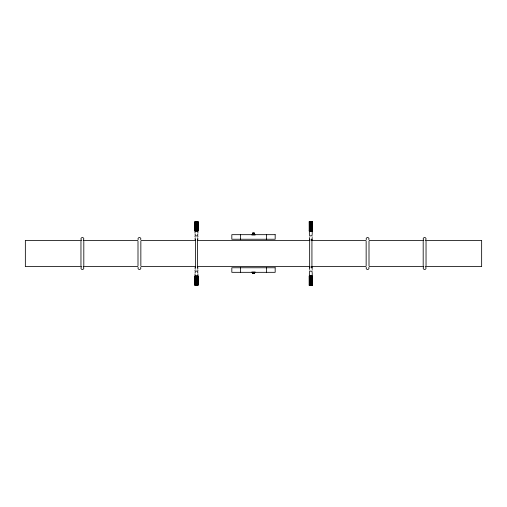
<?xml version="1.0" encoding="UTF-8"?>
<svg xmlns="http://www.w3.org/2000/svg" width="507" height="507" viewBox="0 0 507 507"><rect width="100%" height="100%" fill="white"/><g stroke="black" fill="none" stroke-linecap="round" stroke-linejoin="round"><path stroke-width="0.76" d="M309.131 221.844L312.445 221.844L312.445 230.97L309.131 230.97M252.644 232.409L254.356 232.409M251.789 234.963L255.211 234.963M195.474 239.241L195.474 267.759M197.451 239.241L197.451 267.759M309.98 239.241L309.65 239.241L309.65 267.759L309.98 267.759M311.596 239.241L311.932 239.241L311.932 267.759L311.596 267.759M81.595 240.381L25.35 240.381L25.35 266.619L81.595 266.619M83.18 240.381L137.841 240.381M141.009 240.381L195.67 240.381M197.255 240.381L309.745 240.381M311.33 240.381L365.991 240.381M369.159 240.381L423.82 240.381M425.405 240.381L481.65 240.381L481.65 266.619L425.405 266.619M83.18 266.619L137.841 266.619M141.009 266.619L195.67 266.619M197.255 266.619L309.745 266.619M311.33 266.619L365.991 266.619M369.159 266.619L423.82 266.619M251.789 272.037L255.211 272.037M309.131 285.156L312.445 285.156L312.445 276.03L309.131 276.03L309.188 285.156M426.038 241.186L426.038 265.814M423.187 241.186L423.187 265.814M369.001 241.186L369.001 265.814M366.149 241.186L366.149 265.814M312.388 221.844L312.388 230.97M312.388 276.03L312.388 285.156M312.217 231.883L312.217 233.809M312.217 236.921L312.217 237.447M312.217 269.553L312.217 270.079M312.217 273.191L312.217 275.117M311.957 221.844L311.957 230.97M311.957 276.03L311.957 285.156M311.799 221.844L311.799 230.97M311.799 276.03L311.799 285.156M311.615 221.844L311.615 230.97M311.615 276.03L311.615 285.156M311.501 221.844L311.501 230.97M311.501 276.03L311.501 285.156M311.216 221.844L311.159 230.97M311.216 276.03L311.159 285.156M310.791 221.844L310.791 230.97M310.791 276.03L310.791 285.156M310.417 221.844L310.417 230.97M310.417 276.03L310.417 285.156M310.36 221.844L310.36 230.97M310.36 276.03L310.36 285.156M310.075 221.844L310.075 230.97M310.075 276.03L310.075 285.156M309.961 221.844L309.961 230.97M309.961 276.03L309.961 285.156M309.783 221.844L309.783 230.97M309.783 276.03L309.783 285.156M309.619 221.844L309.619 230.97M309.619 276.03L309.619 285.156M309.352 221.844L309.409 230.97M309.365 231.883L309.365 233.809M309.365 236.921L309.365 237.447M309.365 269.553L309.365 270.079M309.365 273.191L309.365 275.117M309.409 276.03L309.352 285.156M309.188 221.844L309.188 230.97M266.619 234.678L266.619 239.241M266.619 267.759L266.619 272.322M254.489 234.678L254.489 233.537L252.511 233.537L252.511 234.678M254.489 272.322L254.489 273.463L252.511 273.463L252.511 272.322M254.102 233.537L254.102 234.678M254.102 272.322L254.102 273.463M253.722 233.537L253.722 234.678M253.722 272.322L253.722 273.463M253.5 233.537L253.5 234.678M253.5 272.322L253.5 273.463M252.676 233.537L252.676 234.678M252.676 272.322L252.676 273.463M240.381 234.678L240.381 239.241M240.381 267.759L240.381 272.322M198.06 221.844L198.06 230.97M198.06 276.03L198.06 285.156M197.895 221.844L197.895 230.97M197.888 231.883L197.888 233.195M197.888 236.319L197.888 236.921M197.888 270.079L197.888 270.681M197.888 273.805L197.888 275.117M197.895 276.03L197.895 285.156M197.698 221.844L197.698 230.97M197.698 276.03L197.698 285.156M197.635 221.844L197.635 230.97M197.635 276.03L197.635 285.156M197.47 221.844L197.47 230.97M197.47 276.03L197.47 285.156M197.293 221.844L197.293 230.97M197.293 276.03L197.293 285.156M197.172 221.844L197.172 230.97M197.172 276.03L197.172 285.156M196.463 221.844L196.463 230.97M196.463 276.03L196.463 285.156M196.032 221.844L196.095 230.97M196.095 276.03L196.032 285.156M195.746 221.844L195.746 230.97M195.746 276.03L195.746 285.156M195.632 221.844L195.632 230.97M195.632 276.03L195.632 285.156M195.455 221.844L195.455 230.97M195.455 276.03L195.455 285.156M195.29 221.844L195.29 230.97M195.29 276.03L195.29 285.156M195.227 221.844L195.227 230.97M195.227 276.03L195.227 285.156M195.03 221.844L195.03 230.97M195.037 231.883L195.037 233.195M195.037 236.319L195.037 236.921M195.037 270.079L195.037 270.681M195.037 273.805L195.037 275.117M195.03 276.03L195.03 285.156M194.865 221.844L194.865 230.97M194.865 276.03L194.865 285.156M140.851 241.186L140.851 265.814M137.999 241.186L137.999 265.814M83.813 241.186L83.813 265.814M80.962 241.186L80.962 265.814M197.47 237.948A1.426 1.426 0 0 1 197.47 239.963M195.455 239.963A1.426 1.426 0 0 1 195.455 237.948M197.47 234.196A1.426 1.001 0 0 1 197.47 235.616A1.426 1.001 0 0 1 195.455 235.616A1.426 1.001 0 0 1 195.455 234.196M197.47 267.037A1.426 1.426 0 0 1 197.47 269.052M195.455 269.052A1.426 1.426 0 0 1 195.455 267.037M195.455 272.804A1.426 1.001 0 0 1 195.455 271.384A1.426 1.001 0 0 1 197.47 271.384A1.426 1.001 0 0 1 197.47 272.804M312.027 238.246A1.426 1.426 0 0 1 311.501 240.191M310.075 240.191A1.426 1.426 0 0 1 309.555 238.246M312.027 234.405A1.426 1.001 0 0 1 311.71 235.673A1.426 1.001 0 0 1 309.872 235.673A1.426 1.001 0 0 1 309.555 234.405M311.501 266.809A1.426 1.426 0 0 1 312.027 268.754M309.555 268.754A1.426 1.426 0 0 1 310.075 266.809M309.555 272.595A1.426 1.001 0 0 1 309.872 271.327A1.426 1.001 0 0 1 311.71 271.327A1.426 1.001 0 0 1 312.027 272.595M140.661 267.328A1.426 1.426 0 0 1 139.425 269.471A1.426 1.426 0 0 1 138.189 267.328M138.189 239.665A1.426 1.426 0 0 1 139.425 237.53A1.426 1.426 0 0 1 140.661 239.672M83.395 267.037A1.426 1.426 0 0 1 83.395 269.052A1.426 1.426 0 0 1 81.38 269.052A1.426 1.426 0 0 1 81.38 267.037M81.38 239.963A1.426 1.426 0 0 1 81.38 237.948A1.426 1.426 0 0 1 83.395 237.948A1.426 1.426 0 0 1 83.395 239.963M368.811 267.328A1.426 1.426 0 0 1 367.575 269.471A1.426 1.426 0 0 1 366.339 267.328M366.339 239.665A1.426 1.426 0 0 1 367.575 237.53A1.426 1.426 0 0 1 368.811 239.672M425.62 267.037A1.426 1.426 0 0 1 425.62 269.052A1.426 1.426 0 0 1 423.605 269.052A1.426 1.426 0 0 1 423.605 267.037M423.605 239.963A1.426 1.426 0 0 1 423.605 237.948A1.426 1.426 0 0 1 425.62 237.948A1.426 1.426 0 0 1 425.62 239.963M198.117 221.844L194.808 221.844L194.808 230.97L198.117 230.97L198.117 221.844M275.174 234.678L231.826 234.678L231.826 239.241L275.174 239.241L275.174 234.678M275.174 267.759L231.826 267.759L231.826 272.322L275.174 272.322L275.174 267.759M198.117 276.03L194.808 276.03L194.808 285.156L198.117 285.156L198.117 276.03M312.223 230.97L312.223 221.844L312.166 230.97M312.223 285.156L312.217 276.03L312.166 285.156M196.893 230.97L196.893 221.844L196.83 230.97M196.893 285.156L196.893 276.03L196.83 285.156"/></g></svg>
